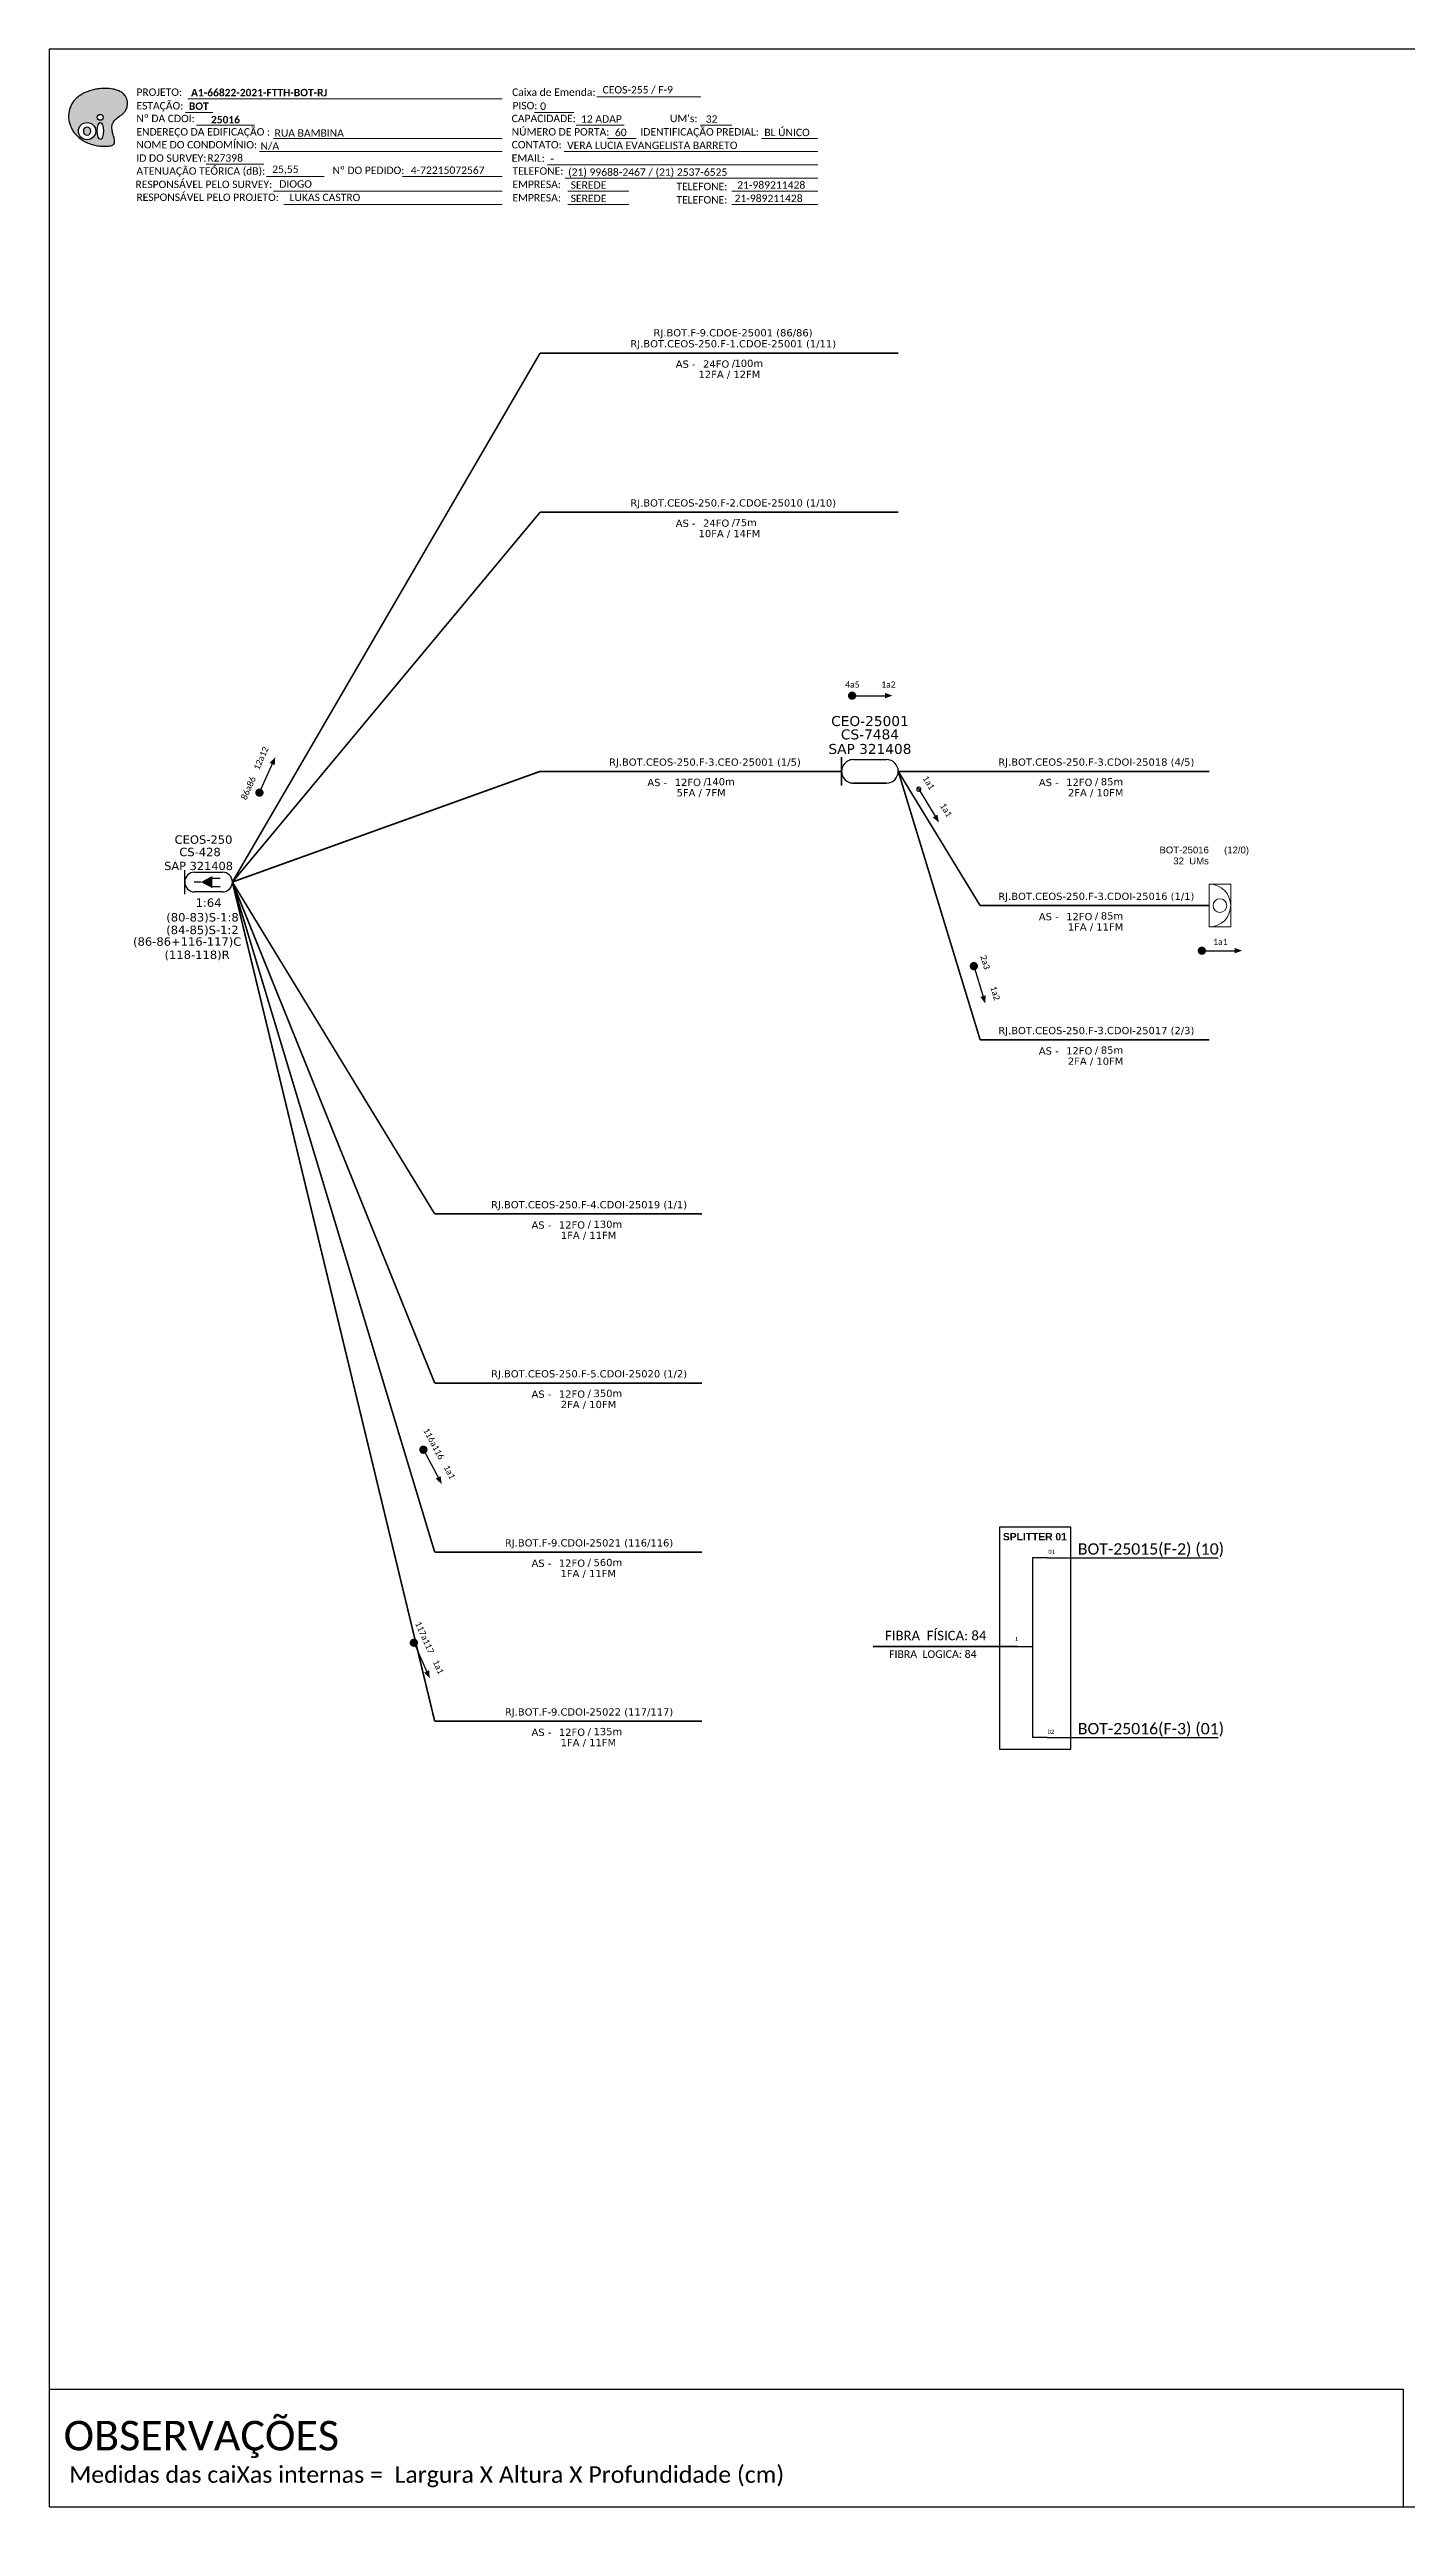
# Model space of a CAD drawing. Extents: x -89 to 749, y 705 to 1299.
# Drawn here: x -89 to 239, y 705 to 1299 of the extents above; entities that cross this region are included whole.
import ezdxf
from ezdxf.enums import TextEntityAlignment as Align

# ---------------------------------------------------------------- set-up
doc = ezdxf.new("R2010")
doc.units = 0
for name, color, linetype, lineweight in [("20.0-LEGENDA DOS CDO'S", 1, 'Continuous', 0), ('20.1-CDO_INTERIOR', 1, 'Continuous', 0), ('40.1-ETIQUETAS', 1, 'Continuous', 20)]:
    doc.layers.add(name, color=color, linetype=linetype, lineweight=lineweight)
for name, color, linetype in [('20.4-CEOS', 1, 'Continuous'), ('CABO OPTICO EXISTENTE', 5, 'Continuous'), ('CAP a instalar', 1, 'Continuous'), ('CD de instalação futura', 8, 'Continuous'), ('SETA', 7, 'Continuous')]:
    doc.layers.add(name, color=color, linetype=linetype)
doc.styles.add('ARIAL', font='arial.ttf')
doc.styles.add('siredit', font='verdana.ttf')
doc.styles.get("Standard").update_dxf_attribs({"font": 'arial.ttf'})
doc.styles.add('WMF-Calibri0', font='calibri.ttf')
doc.styles.add('WMF-Calibri1', font='calibrib.ttf')
doc.linetypes.add('FENCELINE1', pattern='A,0.25,-0.1,[133,ltypeshp.shx,S=0.1,R=0,X=-0.1,Y=0],-0.1,1', length=1.45)

# ---------------------------------------------------------------- blocks, each defined once
blk = doc.blocks.new('OI')
h = blk.add_hatch(color=40)
edge = h.paths.add_edge_path()
edge.add_spline(control_points=[(4.35, -0.67), (3.92, -0.99), (3.26, -1.5), (2.81, -2.59), (2.9, -3.5), (3.06, -4.27), (3.31, -4.85), (3.37, -5.39), (3.4, -5.88), (3.2, -6.4), (2.54, -6.61), (1.65, -6.63), (0.55, -6.67), (-0.56, -6.42), (-1.61, -6.14), (-2.77, -5.61), (-3.92, -4.77), (-4.89, -3.7), (-5.34, -2.65), (-5.6, -1.94), (-5.85, -0.96), (-5.71, 0.47), (-5.1, 2.02), (-4.14, 3.02), (-3.3, 3.61), (-2.37, 4.16), (-1.36, 4.44), (-0.56, 4.7), (0.79, 4.85), (2.24, 4.97), (3.79, 4.57), (4.67, 4.21), (5.44, 3.65), (5.76, 2.99), (6.03, 2.21), (6.01, 1.46), (5.72, 0.64), (5.31, 0.08), (4.88, -0.38), (4.51, -0.55), (4.35, -0.67)], knot_values=[0, 0, 0, 0, 1.60434, 2.417191, 3.427595, 4.282808, 4.776746, 5.304182, 5.888771, 6.258406, 6.858137, 7.79129, 8.986195, 10.124242, 11.187857, 12.242908, 13.953784, 15.414161, 16.515391, 17.349188, 17.675853, 19.552021, 21.515531, 22.568638, 23.63245, 24.621084, 25.782718, 26.745347, 27.142653, 29.870543, 31.004649, 31.921532, 32.709589, 33.801391, 34.042471, 35.192333, 35.971461, 36.628871, 37.254359, 37.836911, 37.836911, 37.836911, 37.836911], degree=3, periodic=0)
h.paths.add_polyline_path([(1.13, -0.87, -1), (-0.04, -0.87, -1)], flags=16)
edge = h.paths.add_edge_path(flags=16)
edge.add_ellipse((0.56, -3.59), major_axis=(-0.02, 1.71), ratio=0.361305, start_angle=0, end_angle=360)
h.paths.add_polyline_path([(-0.36, -3.62, -1), (-3.8, -3.62, -1)], flags=16)
edge = h.paths.add_edge_path(flags=0)
edge.add_ellipse((-2.08, -3.62), major_axis=(0, 0.885), ratio=0.758294, start_angle=0, end_angle=360)
at = {"color": 40}
for centre, radius in [((-2.08, -3.62), 1.72), ((0.54, -0.87), 0.587)]:
    blk.add_circle(centre, radius, dxfattribs=at)
blk.add_ellipse((-2.08, -3.62), major_axis=(0, 0.885), ratio=0.758294, start_param=-3.141592653589792, end_param=3.141592653589792, dxfattribs=at)
blk.add_ellipse((0.56, -3.59), major_axis=(-0.02, 1.71), ratio=0.361305, dxfattribs=at)
at = {"color": 40, "start_tangent": (-0.800898, -0.598801), "end_tangent": (-0.800898, -0.598801)}
blk.add_spline([(4.35, -0.67), (3.2, -1.78), (2.9, -2.54), (2.92, -3.55), (3.12, -4.38), (3.28, -4.85), (3.37, -5.37), (3.35, -5.95), (3.2, -6.29), (2.66, -6.55), (1.73, -6.63), (0.54, -6.62), (-0.58, -6.41), (-1.6, -6.11), (-2.56, -5.67), (-3.95, -4.67), (-4.89, -3.56), (-5.37, -2.56), (-5.64, -1.78), (-5.72, -1.46), (-5.63, 0.42), (-4.84, 2.22), (-4.13, 2.99), (-3.27, 3.62), (-2.4, 4.09), (-1.3, 4.47), (-0.37, 4.72), (0.02, 4.77), (2.75, 4.8), (3.85, 4.53), (4.69, 4.16), (5.31, 3.68), (5.85, 2.73), (5.93, 2.5), (5.94, 1.35), (5.67, 0.62), (5.29, 0.08), (4.84, -0.36), (4.35, -0.67)], degree=3, dxfattribs=at)
blk = doc.blocks.new('CARIMBO')
at = {"color": 7, "lineweight": 0}
for points in [[(35.66, -16.79), (111.64, -16.79)], [(134.48, -16.3), (159.61, -16.3)], [(35.15, -20.06), (41.7, -20.06)], [(37.81, -23.14), (51.75, -23.14)], [(119.43, -20.02), (128.92, -20.02)], [(129.48, -23.14), (141.1, -23.14)], [(159.42, -23.14), (167.09, -23.14)], [(52.97, -29.48), (111.64, -29.48)], [(56.38, -26.37), (111.64, -26.37)], [(126.6, -29.48), (187.83, -29.48)], [(137.07, -26.37), (144.01, -26.37)], [(174.24, -26.37), (187.8, -26.37)], [(40.13, -32.55), (54.07, -32.55)], [(54.67, -35.52), (68.61, -35.52)], [(122.56, -32.72), (187.83, -32.72)], [(56.38, -39.07), (111.64, -39.07)], [(126.84, -35.96), (187.83, -35.96)], [(127.45, -39.07), (142.25, -39.07)], [(167.06, -39.07), (187.83, -39.07)], [(58.87, -42.31), (111.64, -42.31)], [(127.45, -42.31), (142.25, -42.31)], [(167.06, -42.31), (187.83, -42.31)]]:
    blk.add_lwpolyline(points, dxfattribs=at)
at = {"color": 7, "xscale": 1.213923925163967, "yscale": 1.213923925163967, "zscale": 1.213923925163967, "rotation": 0.1532896023949059}
blk.add_blockref('OI', (13.86, -20.16), dxfattribs=at)
at = {"color": 7, "lineweight": 0, "style": 'WMF-Calibri0'}
for s, height, p in [('PROJETO:', 1.793, (23.26, -16.04)), ('ESTAÇÃO:', 1.793, (23.26, -19.32)), ('Caixa de Emenda:', 1.7927, (114.02, -16.04)), ('PISO:', 1.793, (114.09, -19.28)), ('ENDEREÇO DA EDIFICAÇÃO :', 1.7927, (23.26, -25.63)), ('Nº DA CDOI:', 1.7927, (23.26, -22.39)), ('CAPACIDADE:', 1.7927, (113.91, -22.39)), ('NÚMERO DE PORTA:', 1.7927, (113.91, -25.63)), ('IDENTIFICAÇÃO PREDIAL:', 1.7927, (144.99, -25.63)), ("UM's:", 1.793, (152.15, -22.39)), ('NOME DO CONDOMÍNIO:', 1.7927, (23.26, -28.74)), ('CONTATO:', 1.793, (113.91, -28.74)), ('ATENUAÇÃO TEÓRICA (dB):', 1.7927, (23.26, -35.09)), ('ID DO SURVEY:', 1.7927, (23.26, -31.97)), ('EMAIL:', 1.793, (113.91, -31.97)), ('TELEFONE:', 1.793, (114.09, -35.09)), ('RESPONSÁVEL PELO SURVEY:', 1.7927, (23.02, -38.32)), ('RESPONSÁVEL PELO PROJETO:', 1.7927, (23.26, -41.44)), ('EMPRESA:', 1.793, (114.09, -38.32)), ('EMPRESA:', 1.793, (114.09, -41.56)), ('TELEFONE:', 1.793, (153.7, -38.83)), ('TELEFONE:', 1.793, (153.7, -42.06))]:
    blk.add_text(s, height=height, dxfattribs=at).set_placement(p)
at = {"color": 7, "lineweight": 0, "flags": 8}
for tag, p, style in [('EST', (35.94, -19.41), 'WMF-Calibri1'), ('PROJ', (36.46, -16.13), 'WMF-Calibri1'), ('PISO_PTR', (120.78, -19.42), 'WMF-Calibri0'), ('CEOS-XX', (135.87, -15.46), 'WMF-Calibri0'), ('CAPAC.', (130.66, -22.52), 'WMF-Calibri0'), ("UC'S", (160.78, -22.54), 'WMF-Calibri0'), ('NOME_DO_COND.', (53.23, -29.02), 'WMF-Calibri0'), ('LOGRADOURO', (56.65, -25.91), 'WMF-Calibri0'), ('NOME_DO_CONTATO', (127.3, -28.89), 'WMF-Calibri0'), ('N°', (138.85, -25.77), 'WMF-Calibri0'), ('N°PREDIO', (174.94, -25.77), 'WMF-Calibri0'), ('_ID_', (40.39, -31.94), 'WMF-Calibri0'), ('O_POTEN', (56.06, -34.68), 'WMF-Calibri0'), ('EMAIL', (123.26, -32.12), 'WMF-Calibri0'), ('TELEFONE', (127.55, -35.36), 'WMF-Calibri0'), ('RES_SURVEY', (57.78, -38.23), 'WMF-Calibri0'), ('RES_PROJ', (60.27, -41.47), 'WMF-Calibri0'), ('EMP_RESP_SURVEY', (128.16, -38.47), 'WMF-Calibri0'), ('EMP_RESP_PROJ', (128.16, -41.71), 'WMF-Calibri0'), ('CONT_RESP_SURVEY', (167.76, -38.47), 'WMF-Calibri0'), ('CONT_RESP_PROJ', (167.76, -41.71), 'WMF-Calibri0')]:
    blk.add_attdef(tag, p, '', height=1.79, dxfattribs=dict(at, style=style))
at = {"color": 7, "lineweight": 0, "style": 'WMF-Calibri1', "flags": 8}
blk.add_attdef("N° CDO'S", text='', height=1.79, dxfattribs=at).set_placement((44.78, -22.68), align=Align.CENTER)
blk = doc.blocks.new('ETIQUETA_RS5F')
at = {"layer": '40.1-ETIQUETAS', "color": 0, "style": 'siredit'}
blk.add_text('/', height=1.5, dxfattribs=at).set_placement((1.58, -1.95), align=Align.MIDDLE_RIGHT)
for tag, p in [('ETIQUETA_R_SECUNDARIA', (1.21, 2.1)), ('ETIQUETA_R_PRIMARIA', (1.21, 4.1)), ('F_ATIVAS/F_MORTAS', (1.14, -4.24))]:
    blk.add_attdef(tag, text='', height=1.5, dxfattribs=at).set_placement(p, align=Align.MIDDLE_CENTER)
for tag, p in [('TIPO_CABO', (-6.58, -2.12)), ('CAP_CABO', (0.4, -2.09))]:
    blk.add_attdef(tag, text='', height=1.5, dxfattribs=at).set_placement(p, align=Align.MIDDLE_RIGHT)
blk.add_attdef('METROS', text='', height=1.5, dxfattribs=at).set_placement((2.14, -1.95), align=Align.MIDDLE_LEFT)
for tag, p in [('FUSÃO_1', (0.85, -8.39)), ('FUSÃO_2', (0.85, -10.6)), ('FUSÃO_3', (0.85, -12.93)), ('FUSÃO_4', (0.85, -15.14)), ('FUSÃO_5', (0.85, -17.16))]:
    blk.add_attdef(tag, text='', height=1.5, dxfattribs=at).set_placement(p, align=Align.CENTER)
blk = doc.blocks.new('CDOI_INT')
at = {"layer": '20.1-CDO_INTERIOR', "color": 0, "lineweight": 18}
blk.add_lwpolyline([(4.25, -4.25), (4.25, 4.25), (0, 4.25), (0, -4.25)], close=True, dxfattribs=at)
blk.add_circle((2.12, 0), 1.36, dxfattribs=at)
blk.add_arc((0, 0), 4.25, 270, 90, dxfattribs=at)
at = {"layer": "20.0-LEGENDA DOS CDO'S", "color": 0, "style": 'ARIAL'}
for tag, p in [('CDO_N', (-0.08, 10.38)), ('SPLITER_1', (21.18, 10.38)), ('SPLITER_2', (21.19, 8.68)), ('SAP', (-0.08, 6.23)), ('SURVEY', (-0.08, 8.2)), ('1:XX', (5.94, -2.22)), ('UMS', (5.94, -4.24))]:
    blk.add_attdef(tag, p, '', height=1.36, dxfattribs=at)
blk.add_attdef('FIBRAS_UTILIZADAS', text='', height=1.36, dxfattribs=at).set_placement((15.34, 10.38), align=Align.CENTER)
blk = doc.blocks.new('CEOS_UN_SC')
at = {"layer": '20.4-CEOS', "color": 0}
for p, q in [((-9.11, 2.39), (-2.39, 2.39)), ((-2.39, -2.39), (-9.11, -2.39))]:
    blk.add_line(p, q, dxfattribs=at)
for points in [[(-11.5, -2.89), (-11.5, 2.89)], [(-7.6, 0), (-9.22, 0)], [(-4.96, 0.95), (-2.92, 0.95)], [(-4.96, -1.04), (-2.92, -1.04)]]:
    blk.add_lwpolyline(points, dxfattribs=at)
blk.add_lwpolyline([(-7.6, 0, 0, 2.95, 0), (-4.83, 0, 2.95, 2.95, 0)], format="xyseb", dxfattribs=at)
for centre, start, end in [((-9.11, 0), 90, 270), ((-2.39, 0), 270, 90)]:
    blk.add_arc(centre, 2.39, start, end, dxfattribs=at)
at = {"layer": '20.4-CEOS', "color": 7, "style": 'siredit'}
for tag, height, p in [('LOCAL?', 2.03, (-5.75, 7.27)), ('NOME?', 2.03, (-5.75, 10.27)), ('TIPO?', 2, (-8.17, 3.89))]:
    blk.add_attdef(tag, text='', height=height, dxfattribs=at).set_placement(p, align=Align.MIDDLE_CENTER)
for tag, p in [('RACIO_SPLITAGEM', (-5.75, -3.97)), ('FIBRAS_RESERVA', (-5.75, -7.51))]:
    blk.add_attdef(tag, text='', height=2.03, dxfattribs=at).set_placement(p, align=Align.TOP_CENTER)

msp = doc.modelspace()

# ---------------------------------------------------------------- linework, layer by layer
at = {"color": 7, "linetype": 'Continuous'}
for p, q in [((148.19, 934.38), (148.19, 890.95)), ((151.71, 934.38), (148.19, 934.38)), ((144.54, 912.96), (148.17, 912.96)), ((151.71, 890.95), (148.19, 890.95))]:
    msp.add_line(p, q, dxfattribs=at)
at = {"color": 10, "linetype": 'Continuous'}
for p, q in [((151.71, 934.38), (193.08, 934.37)), ((151.71, 890.95), (193.08, 890.94))]:
    msp.add_line(p, q, dxfattribs=at)
at = {"color": 1, "linetype": 'Continuous', "lineweight": 60}
msp.add_line((144.54, 912.96), (109.75, 912.85), dxfattribs=at)
msp.add_lwpolyline([(-89.32, 705.02), (749.25, 705.02), (749.25, 1299.02), (-89.32, 1299.02), (-89.32, 705.02)])
at = {"color": 7, "lineweight": 0}
msp.add_lwpolyline([(-4.01, 1268.26), (20.14, 1268.26)], dxfattribs=at)
at = {"color": 7}
for points, const_width in [([(104.14, 1142.76, 1), (105.14, 1142.76, 1)], 0.999), ([(-38.73, 1118.87, 1), (-38.32, 1119.78, 1)], 1), ([(188.61, 1081.13, 1), (189.61, 1081.13, 1)], 1), ([(133.9, 1077.88, 1), (134.19, 1076.92, 1)], 1), ([(0.84, 960.96, 1), (1.31, 960.08, 1)], 1)]:
    msp.add_lwpolyline(points, format="xyb", close=True, dxfattribs=dict(at, const_width=const_width))
at = {"color": 5}
for points in [[(102.09, 1127.9), (102.1, 1121.04)], [(104.94, 1127.32), (112.93, 1127.32)], [(104.94, 1121.62), (112.94, 1121.62)]]:
    msp.add_lwpolyline(points, dxfattribs=at)
at = {"color": 7}
msp.add_lwpolyline([(120.46, 1120.59, 1), (120.98, 1119.74, 1)], format="xyb", close=True, dxfattribs=at)
msp.add_lwpolyline([(140.22, 888.17), (157.5, 888.17), (157.5, 941.83), (140.22, 941.83)], close=True, dxfattribs=at)
at = {"color": 8, "const_width": 1}
msp.add_lwpolyline([(-1.42, 914.33, 1), (-1.02, 913.41, 1)], format="xyb", close=True, dxfattribs=at)
at = {"color": 7}
msp.add_lwpolyline([(-89.24, 733.5), (237.71, 733.5), (237.71, 705.02)], dxfattribs=at)
at = {"color": 5}
for centre, start, end in [((104.94, 1124.47), 90.01293, 270.01293), ((112.93, 1124.47), 270.01293, 90.01293)]:
    msp.add_arc(centre, 2.85, start, end, dxfattribs=at)
at = {"layer": 'CAP a instalar', "color": 5, "linetype": 'Continuous'}
for p, q in [((102.1, 1121.04), (102.09, 1127.9)), ((104.94, 1127.32), (112.93, 1127.32)), ((112.94, 1121.62), (104.94, 1121.62))]:
    msp.add_line(p, q, dxfattribs=at)
at = {"layer": 'CAP a instalar', "color": 7, "linetype": 'FENCELINE1', "ltscale": 6, "const_width": 0.4}
for points in [[(-45.07, 1097.72), (29.27, 1225.58)], [(29.27, 1225.58), (115.78, 1225.58)], [(29.27, 1187.11), (-45.07, 1097.72)], [(29.27, 1187.11), (115.78, 1187.11)], [(-45.07, 1097.72), (29.27, 1124.47)], [(29.27, 1124.47), (102.1, 1124.47)], [(115.78, 1124.47), (190.9, 1124.47)], [(115.78, 1124.47), (135.56, 1059.59)], [(3.81, 1017.5), (-45.07, 1097.72)], [(3.81, 976.63), (-45.07, 1097.72)], [(3.81, 935.76), (-45.07, 1097.72)], [(3.81, 894.9), (-45.07, 1097.72)], [(135.56, 1059.59), (190.9, 1059.59)], [(3.81, 1017.5), (68.37, 1017.5)], [(3.81, 976.63), (68.37, 976.63)], [(3.81, 935.76), (68.37, 935.76)], [(3.81, 894.9), (68.37, 894.9)]]:
    msp.add_lwpolyline(points, dxfattribs=at)
at = {"layer": 'CAP a instalar', "color": 1, "linetype": 'FENCELINE1', "ltscale": 6, "const_width": 0.4}
for points in [[(115.78, 1124.47), (135.56, 1092.03)], [(135.56, 1092.03), (190.9, 1092.03)]]:
    msp.add_lwpolyline(points, dxfattribs=at)
at = {"layer": 'CAP a instalar', "color": 5, "linetype": 'Continuous'}
for centre, start_param, end_param in [((104.94, 1124.47), 6.283185, 9.424778), ((112.93, 1124.47), 3.141593, 6.283185)]:
    msp.add_ellipse(centre, major_axis=(0, 2.85), ratio=1, start_param=start_param, end_param=end_param, dxfattribs=at)
at = {"layer": 'SETA', "color": 7}
for points in [[(104.64, 1142.76), (113.23, 1142.76)], [(-38.66, 1119.03), (-35.16, 1126.88)], [(120.55, 1120.44), (125.02, 1113.09)], [(189.11, 1081.13), (197.7, 1081.13)], [(133.95, 1077.71), (136.45, 1069.48)], [(0.92, 960.81), (4.95, 953.21)]]:
    msp.add_lwpolyline(points, dxfattribs=at)
at = {"layer": 'SETA', "color": 8}
msp.add_lwpolyline([(-1.35, 914.17), (2.13, 906.3)], dxfattribs=at)
at = {"layer": 'SETA', "color": 7}
for points in [[(112.54, 1143.44), (114.37, 1142.77), (112.54, 1142.11)], [(-36.06, 1126.53), (-34.7, 1127.93), (-34.84, 1125.99)], [(125.24, 1114.04), (125.62, 1112.12), (124.1, 1113.34)], [(197.01, 1081.81), (198.84, 1081.14), (197.01, 1080.47)], [(136.9, 1070.34), (136.79, 1068.39), (135.62, 1069.95)], [(5.23, 954.14), (5.5, 952.21), (4.05, 953.52)]]:
    msp.add_solid(points, dxfattribs=at)
at = {"layer": 'SETA', "color": 8}
msp.add_solid([(2.47, 907.21), (2.6, 905.27), (1.25, 906.67)], dxfattribs=at)

# ---------------------------------------------------------------- block references
ref = msp.add_blockref('CARIMBO', (-91.51, 1303.77))
ref.add_attrib('PROJ', 'A1-66822-2021-FTTH-BOT-RJ', (-55.05, 1287.63), dxfattribs={"color": 7, "lineweight": 0, "height": 1.7927, "style": 'WMF-Calibri1'})
ref.add_attrib('EST', 'BOT', (-55.57, 1284.35), dxfattribs={"color": 7, "lineweight": 0, "height": 1.793, "style": 'WMF-Calibri1'})
ref.add_attrib("N° CDO'S", '25016', dxfattribs={"color": 7, "lineweight": 0, "height": 1.793, "style": 'WMF-Calibri1'}).set_placement((-46.73, 1281.09), align=Align.CENTER)
ref.add_attrib('LOGRADOURO', 'RUA BAMBINA', (-34.86, 1277.86), dxfattribs={"color": 7, "lineweight": 0, "height": 1.7927, "style": 'WMF-Calibri0'})
ref.add_attrib('NOME_DO_COND.', 'N/A', (-38.28, 1274.74), dxfattribs={"color": 7, "lineweight": 0, "height": 1.793, "style": 'WMF-Calibri0'})
ref.add_attrib('_ID_', 'R27398', (-51.11, 1271.83), dxfattribs={"color": 7, "lineweight": 0, "height": 1.793, "style": 'WMF-Calibri0'})
ref.add_attrib('O_POTEN', '25,55', (-35.45, 1269.09), dxfattribs={"color": 7, "lineweight": 0, "height": 1.793, "style": 'WMF-Calibri0'})
ref.add_attrib('RES_SURVEY', 'DIOGO', (-33.73, 1265.54), dxfattribs={"color": 7, "lineweight": 0, "height": 1.793, "style": 'WMF-Calibri0'})
ref.add_attrib('RES_PROJ', 'LUKAS CASTRO', (-31.24, 1262.3), dxfattribs={"color": 7, "lineweight": 0, "height": 1.7927, "style": 'WMF-Calibri0'})
ref.add_attrib('CEOS-XX', 'CEOS-255 / F-9', (44.36, 1288.31), dxfattribs={"color": 7, "lineweight": 0, "height": 1.7927, "style": 'WMF-Calibri0'})
ref.add_attrib('CAPAC.', '12 ADAP', (39.15, 1281.25), dxfattribs={"color": 7, "lineweight": 0, "height": 1.793, "style": 'WMF-Calibri0'})
ref.add_attrib("UC'S", '32', (69.27, 1281.23), dxfattribs={"color": 7, "lineweight": 0, "height": 1.793, "style": 'WMF-Calibri0'})
ref.add_attrib('PISO_PTR', '0', (29.28, 1284.34), dxfattribs={"color": 7, "lineweight": 0, "height": 1.79, "style": 'WMF-Calibri0'})
ref.add_attrib('N°', '60', (47.34, 1278), dxfattribs={"color": 7, "lineweight": 0, "height": 1.793, "style": 'WMF-Calibri0'})
ref.add_attrib('N°PREDIO', 'BL ÚNICO', (83.43, 1278), dxfattribs={"color": 7, "lineweight": 0, "height": 1.793, "style": 'WMF-Calibri0'})
ref.add_attrib('NOME_DO_CONTATO', 'VERA LUCIA EVANGELISTA BARRETO', (35.79, 1274.88), dxfattribs={"color": 7, "lineweight": 0, "height": 1.7927, "style": 'WMF-Calibri0'})
ref.add_attrib('EMAIL', '-', (31.75, 1271.65), dxfattribs={"color": 7, "lineweight": 0, "height": 1.79, "style": 'WMF-Calibri0'})
ref.add_attrib('TELEFONE', '(21) 99688-2467 / (21) 2537-6525', (36.04, 1268.41), dxfattribs={"color": 7, "lineweight": 0, "height": 1.7927, "style": 'WMF-Calibri0'})
ref.add_attrib('EMP_RESP_SURVEY', 'SEREDE', (36.65, 1265.3), dxfattribs={"color": 7, "lineweight": 0, "height": 1.793, "style": 'WMF-Calibri0'})
ref.add_attrib('EMP_RESP_PROJ', 'SEREDE', (36.65, 1262.06), dxfattribs={"color": 7, "lineweight": 0, "height": 1.793, "style": 'WMF-Calibri0'})
ref.add_attrib('CONT_RESP_SURVEY', ' 21-989211428', (76.25, 1265.3), dxfattribs={"color": 7, "lineweight": 0, "height": 1.7927, "style": 'WMF-Calibri0'})
ref.add_attrib('CONT_RESP_PROJ', '21-989211428', (76.25, 1262.06), dxfattribs={"color": 7, "lineweight": 0, "height": 1.7927, "style": 'WMF-Calibri0'})
at = {"layer": '20.4-CEOS', "color": 7}
ref = msp.add_blockref('CEOS_UN_SC', (-45.07, 1097.72), dxfattribs=at)
ref.add_attrib('NOME?', 'CEOS-250', dxfattribs={"color": 7, "height": 2.028, "style": 'siredit'}).set_placement((-52.04, 1107.99), align=Align.MIDDLE_CENTER)
ref.add_attrib('LOCAL?', 'CS-428', dxfattribs={"color": 7, "height": 2.028, "style": 'siredit'}).set_placement((-52.88, 1104.99), align=Align.MIDDLE_CENTER)
ref.add_attrib('TIPO?', 'SAP 321408', dxfattribs={"color": 7, "height": 2, "style": 'siredit'}).set_placement((-53.23, 1101.62), align=Align.MIDDLE_CENTER)
ref.add_attrib('RACIO_SPLITAGEM', '1:64', dxfattribs={"color": 7, "height": 2.028, "style": 'siredit'}).set_placement((-50.82, 1093.75), align=Align.TOP_CENTER)
ref.add_attrib('FIBRAS_RESERVA', '(80-83)S-1:8', dxfattribs={"color": 7, "height": 2.0275, "style": 'siredit'}).set_placement((-52.28, 1090.22), align=Align.TOP_CENTER)
at = {"layer": 'CAP a instalar', "color": 7, "linetype": 'FENCELINE1', "ltscale": 7}
ref = msp.add_blockref('ETIQUETA_RS5F', (74.53, 1225.37), dxfattribs=dict(at, xscale=1.166399984999771, yscale=1.166399984999771, zscale=1.166399984999771))
ref.add_attrib('ETIQUETA_R_PRIMARIA', 'RJ.BOT.F-9.CDOE-25001 (86/86)', dxfattribs={"layer": '40.1-ETIQUETAS', "color": 0, "height": 1.7496, "style": 'siredit'}).set_placement((75.87, 1230.47), align=Align.MIDDLE_CENTER)
ref.add_attrib('ETIQUETA_R_SECUNDARIA', 'RJ.BOT.CEOS-250.F-1.CDOE-25001 (1/11)', dxfattribs={"layer": '40.1-ETIQUETAS', "color": 0, "height": 1.7496, "style": 'siredit'}).set_placement((75.91, 1227.82), align=Align.MIDDLE_CENTER)
ref.add_attrib('TIPO_CABO', 'AS -', dxfattribs={"layer": '40.1-ETIQUETAS', "color": 0, "height": 1.75, "style": 'siredit'}).set_placement((66.82, 1222.9), align=Align.MIDDLE_RIGHT)
ref.add_attrib('CAP_CABO', '24FO', dxfattribs={"layer": '40.1-ETIQUETAS', "color": 0, "height": 1.75, "style": 'siredit'}).set_placement((74.96, 1222.92), align=Align.MIDDLE_RIGHT)
ref.add_attrib('METROS', '100m', dxfattribs={"layer": '40.1-ETIQUETAS', "color": 0, "height": 1.75, "style": 'siredit'}).set_placement((76.21, 1223.09), align=Align.MIDDLE_LEFT)
ref.add_attrib('F_ATIVAS/F_MORTAS', '12FA / 12FM', dxfattribs={"layer": '40.1-ETIQUETAS', "color": 0, "height": 1.7496, "style": 'siredit'}).set_placement((75, 1220.41), align=Align.MIDDLE_CENTER)
ref = msp.add_blockref('ETIQUETA_RS5F', (74.53, 1186.9), dxfattribs=dict(at, xscale=1.166399984999771, yscale=1.166399984999771, zscale=1.166399984999771))
ref.add_attrib('ETIQUETA_R_SECUNDARIA', 'RJ.BOT.CEOS-250.F-2.CDOE-25010 (1/10)', dxfattribs={"layer": '40.1-ETIQUETAS', "color": 0, "height": 1.7496, "style": 'siredit'}).set_placement((75.91, 1189.35), align=Align.MIDDLE_CENTER)
ref.add_attrib('TIPO_CABO', 'AS -', dxfattribs={"layer": '40.1-ETIQUETAS', "color": 0, "height": 1.75, "style": 'siredit'}).set_placement((66.82, 1184.43), align=Align.MIDDLE_RIGHT)
ref.add_attrib('CAP_CABO', '24FO', dxfattribs={"layer": '40.1-ETIQUETAS', "color": 0, "height": 1.75, "style": 'siredit'}).set_placement((74.96, 1184.46), align=Align.MIDDLE_RIGHT)
ref.add_attrib('METROS', '75m', dxfattribs={"layer": '40.1-ETIQUETAS', "color": 0, "height": 1.75, "style": 'siredit'}).set_placement((76.21, 1184.62), align=Align.MIDDLE_LEFT)
ref.add_attrib('F_ATIVAS/F_MORTAS', '10FA / 14FM', dxfattribs={"layer": '40.1-ETIQUETAS', "color": 0, "height": 1.7496, "style": 'siredit'}).set_placement((75, 1181.95), align=Align.MIDDLE_CENTER)
ref = msp.add_blockref('ETIQUETA_RS5F', (67.69, 1124.26), dxfattribs=dict(at, xscale=1.166399984999771, yscale=1.166399984999771, zscale=1.166399984999771))
ref.add_attrib('ETIQUETA_R_SECUNDARIA', 'RJ.BOT.CEOS-250.F-3.CEO-25001 (1/5)', dxfattribs={"layer": '40.1-ETIQUETAS', "color": 0, "height": 1.7496, "style": 'siredit'}).set_placement((69.07, 1126.71), align=Align.MIDDLE_CENTER)
ref.add_attrib('TIPO_CABO', 'AS -', dxfattribs={"layer": '40.1-ETIQUETAS', "color": 0, "height": 1.75, "style": 'siredit'}).set_placement((59.97, 1121.79), align=Align.MIDDLE_RIGHT)
ref.add_attrib('CAP_CABO', '12FO', dxfattribs={"layer": '40.1-ETIQUETAS', "color": 0, "height": 1.75, "style": 'siredit'}).set_placement((68.11, 1121.82), align=Align.MIDDLE_RIGHT)
ref.add_attrib('METROS', '140m', dxfattribs={"layer": '40.1-ETIQUETAS', "color": 0, "height": 1.75, "style": 'siredit'}).set_placement((69.36, 1121.98), align=Align.MIDDLE_LEFT)
ref.add_attrib('F_ATIVAS/F_MORTAS', '5FA / 7FM', dxfattribs={"layer": '40.1-ETIQUETAS', "color": 0, "height": 1.75, "style": 'siredit'}).set_placement((68.16, 1119.31), align=Align.MIDDLE_CENTER)
ref = msp.add_blockref('ETIQUETA_RS5F', (162.24, 1124.26), dxfattribs=dict(at, xscale=1.166399984998861, yscale=1.166399984998861, zscale=1.166399984998861))
ref.add_attrib('ETIQUETA_R_SECUNDARIA', 'RJ.BOT.CEOS-250.F-3.CDOI-25018 (4/5)', dxfattribs={"layer": 'CABO OPTICO EXISTENTE', "color": 0, "height": 1.7496, "style": 'siredit'}).set_placement((163.62, 1126.71), align=Align.MIDDLE_CENTER)
ref.add_attrib('TIPO_CABO', 'AS -', dxfattribs={"layer": '40.1-ETIQUETAS', "color": 0, "height": 1.75, "style": 'siredit'}).set_placement((154.53, 1121.79), align=Align.MIDDLE_RIGHT)
ref.add_attrib('CAP_CABO', '12FO', dxfattribs={"layer": '40.1-ETIQUETAS', "color": 0, "height": 1.75, "style": 'siredit'}).set_placement((162.67, 1121.82), align=Align.MIDDLE_RIGHT)
ref.add_attrib('METROS', '85m', dxfattribs={"layer": '40.1-ETIQUETAS', "color": 0, "height": 1.75, "style": 'siredit'}).set_placement((164.71, 1121.98), align=Align.MIDDLE_LEFT)
ref.add_attrib('F_ATIVAS/F_MORTAS', '2FA / 10FM', dxfattribs={"layer": '40.1-ETIQUETAS', "color": 0, "height": 1.75, "style": 'siredit'}).set_placement((163.48, 1119.31), align=Align.MIDDLE_CENTER)
at = {"layer": 'CAP a instalar', "color": 1, "linetype": 'FENCELINE1', "ltscale": 7}
ref = msp.add_blockref('ETIQUETA_RS5F', (162.24, 1091.82), dxfattribs=dict(at, xscale=1.166399984998861, yscale=1.166399984998861, zscale=1.166399984998861))
ref.add_attrib('ETIQUETA_R_SECUNDARIA', 'RJ.BOT.CEOS-250.F-3.CDOI-25016 (1/1)', dxfattribs={"layer": 'CABO OPTICO EXISTENTE', "color": 0, "height": 1.7496, "style": 'siredit'}).set_placement((163.62, 1094.27), align=Align.MIDDLE_CENTER)
ref.add_attrib('TIPO_CABO', 'AS -', dxfattribs={"layer": '40.1-ETIQUETAS', "color": 0, "height": 1.75, "style": 'siredit'}).set_placement((154.53, 1089.35), align=Align.MIDDLE_RIGHT)
ref.add_attrib('CAP_CABO', '12FO', dxfattribs={"layer": '40.1-ETIQUETAS', "color": 0, "height": 1.75, "style": 'siredit'}).set_placement((162.67, 1089.38), align=Align.MIDDLE_RIGHT)
ref.add_attrib('METROS', '85m', dxfattribs={"layer": '40.1-ETIQUETAS', "color": 0, "height": 1.75, "style": 'siredit'}).set_placement((164.71, 1089.54), align=Align.MIDDLE_LEFT)
ref.add_attrib('F_ATIVAS/F_MORTAS', '1FA / 11FM', dxfattribs={"layer": '40.1-ETIQUETAS', "color": 0, "height": 1.75, "style": 'siredit'}).set_placement((163.43, 1086.87), align=Align.MIDDLE_CENTER)
at = {"layer": 'CAP a instalar', "color": 7, "linetype": 'FENCELINE1', "ltscale": 7}
ref = msp.add_blockref('ETIQUETA_RS5F', (162.24, 1059.38), dxfattribs=dict(at, xscale=1.166399984998861, yscale=1.166399984998861, zscale=1.166399984998861))
ref.add_attrib('ETIQUETA_R_SECUNDARIA', 'RJ.BOT.CEOS-250.F-3.CDOI-25017 (2/3)', dxfattribs={"layer": 'CABO OPTICO EXISTENTE', "color": 0, "height": 1.7496, "style": 'siredit'}).set_placement((163.62, 1061.83), align=Align.MIDDLE_CENTER)
ref.add_attrib('TIPO_CABO', 'AS -', dxfattribs={"layer": '40.1-ETIQUETAS', "color": 0, "height": 1.75, "style": 'siredit'}).set_placement((154.53, 1056.91), align=Align.MIDDLE_RIGHT)
ref.add_attrib('CAP_CABO', '12FO', dxfattribs={"layer": '40.1-ETIQUETAS', "color": 0, "height": 1.75, "style": 'siredit'}).set_placement((162.67, 1056.93), align=Align.MIDDLE_RIGHT)
ref.add_attrib('METROS', '85m', dxfattribs={"layer": '40.1-ETIQUETAS', "color": 0, "height": 1.75, "style": 'siredit'}).set_placement((164.71, 1057.1), align=Align.MIDDLE_LEFT)
ref.add_attrib('F_ATIVAS/F_MORTAS', '2FA / 10FM', dxfattribs={"layer": '40.1-ETIQUETAS', "color": 0, "height": 1.75, "style": 'siredit'}).set_placement((163.45, 1054.42), align=Align.MIDDLE_CENTER)
ref = msp.add_blockref('ETIQUETA_RS5F', (39.7, 1017.28), dxfattribs=dict(at, xscale=1.166399984998861, yscale=1.166399984998861, zscale=1.166399984998861))
ref.add_attrib('ETIQUETA_R_SECUNDARIA', 'RJ.BOT.CEOS-250.F-4.CDOI-25019 (1/1)', dxfattribs={"layer": 'CABO OPTICO EXISTENTE', "color": 0, "height": 1.7496, "style": 'siredit'}).set_placement((41.09, 1019.74), align=Align.MIDDLE_CENTER)
ref.add_attrib('TIPO_CABO', 'AS -', dxfattribs={"layer": '40.1-ETIQUETAS', "color": 0, "height": 1.75, "style": 'siredit'}).set_placement((31.99, 1014.81), align=Align.MIDDLE_RIGHT)
ref.add_attrib('CAP_CABO', '12FO', dxfattribs={"layer": '40.1-ETIQUETAS', "color": 0, "height": 1.75, "style": 'siredit'}).set_placement((40.13, 1014.84), align=Align.MIDDLE_RIGHT)
ref.add_attrib('METROS', '130m', dxfattribs={"layer": '40.1-ETIQUETAS', "color": 0, "height": 1.75, "style": 'siredit'}).set_placement((42.17, 1015), align=Align.MIDDLE_LEFT)
ref.add_attrib('F_ATIVAS/F_MORTAS', '1FA / 11FM', dxfattribs={"layer": '40.1-ETIQUETAS', "color": 0, "height": 1.75, "style": 'siredit'}).set_placement((40.98, 1012.33), align=Align.MIDDLE_CENTER)
ref = msp.add_blockref('ETIQUETA_RS5F', (39.7, 976.42), dxfattribs=dict(at, xscale=1.166399984998861, yscale=1.166399984998861, zscale=1.166399984998861))
ref.add_attrib('ETIQUETA_R_SECUNDARIA', 'RJ.BOT.CEOS-250.F-5.CDOI-25020 (1/2)', dxfattribs={"layer": 'CABO OPTICO EXISTENTE', "color": 0, "height": 1.7496, "style": 'siredit'}).set_placement((41.09, 978.87), align=Align.MIDDLE_CENTER)
ref.add_attrib('TIPO_CABO', 'AS -', dxfattribs={"layer": '40.1-ETIQUETAS', "color": 0, "height": 1.75, "style": 'siredit'}).set_placement((31.99, 973.95), align=Align.MIDDLE_RIGHT)
ref.add_attrib('CAP_CABO', '12FO', dxfattribs={"layer": '40.1-ETIQUETAS', "color": 0, "height": 1.75, "style": 'siredit'}).set_placement((40.13, 973.97), align=Align.MIDDLE_RIGHT)
ref.add_attrib('METROS', '350m', dxfattribs={"layer": '40.1-ETIQUETAS', "color": 0, "height": 1.75, "style": 'siredit'}).set_placement((42.17, 974.14), align=Align.MIDDLE_LEFT)
ref.add_attrib('F_ATIVAS/F_MORTAS', '2FA / 10FM', dxfattribs={"layer": '40.1-ETIQUETAS', "color": 0, "height": 1.75, "style": 'siredit'}).set_placement((40.95, 971.46), align=Align.MIDDLE_CENTER)
ref = msp.add_blockref('ETIQUETA_RS5F', (39.7, 935.55), dxfattribs=dict(at, xscale=1.166399984998861, yscale=1.166399984998861, zscale=1.166399984998861))
ref.add_attrib('ETIQUETA_R_SECUNDARIA', 'RJ.BOT.F-9.CDOI-25021 (116/116)', dxfattribs={"layer": 'CABO OPTICO EXISTENTE', "color": 0, "height": 1.7496, "style": 'siredit'}).set_placement((41.09, 938), align=Align.MIDDLE_CENTER)
ref.add_attrib('TIPO_CABO', 'AS -', dxfattribs={"layer": '40.1-ETIQUETAS', "color": 0, "height": 1.75, "style": 'siredit'}).set_placement((31.99, 933.08), align=Align.MIDDLE_RIGHT)
ref.add_attrib('CAP_CABO', '12FO', dxfattribs={"layer": '40.1-ETIQUETAS', "color": 0, "height": 1.75, "style": 'siredit'}).set_placement((40.13, 933.11), align=Align.MIDDLE_RIGHT)
ref.add_attrib('METROS', '560m', dxfattribs={"layer": '40.1-ETIQUETAS', "color": 0, "height": 1.75, "style": 'siredit'}).set_placement((42.17, 933.27), align=Align.MIDDLE_LEFT)
ref.add_attrib('F_ATIVAS/F_MORTAS', '1FA / 11FM', dxfattribs={"layer": '40.1-ETIQUETAS', "color": 0, "height": 1.75, "style": 'siredit'}).set_placement((40.9, 930.6), align=Align.MIDDLE_CENTER)
ref = msp.add_blockref('ETIQUETA_RS5F', (39.7, 894.68), dxfattribs=dict(at, xscale=1.166399984998861, yscale=1.166399984998861, zscale=1.166399984998861))
ref.add_attrib('ETIQUETA_R_SECUNDARIA', 'RJ.BOT.F-9.CDOI-25022 (117/117)', dxfattribs={"layer": 'CABO OPTICO EXISTENTE', "color": 0, "height": 1.7496, "style": 'siredit'}).set_placement((41.09, 897.14), align=Align.MIDDLE_CENTER)
ref.add_attrib('TIPO_CABO', 'AS -', dxfattribs={"layer": '40.1-ETIQUETAS', "color": 0, "height": 1.75, "style": 'siredit'}).set_placement((31.99, 892.22), align=Align.MIDDLE_RIGHT)
ref.add_attrib('CAP_CABO', '12FO', dxfattribs={"layer": '40.1-ETIQUETAS', "color": 0, "height": 1.75, "style": 'siredit'}).set_placement((40.13, 892.24), align=Align.MIDDLE_RIGHT)
ref.add_attrib('METROS', '135m', dxfattribs={"layer": '40.1-ETIQUETAS', "color": 0, "height": 1.75, "style": 'siredit'}).set_placement((42.17, 892.4), align=Align.MIDDLE_LEFT)
ref.add_attrib('F_ATIVAS/F_MORTAS', '1FA / 11FM', dxfattribs={"layer": '40.1-ETIQUETAS', "color": 0, "height": 1.75, "style": 'siredit'}).set_placement((40.93, 889.73), align=Align.MIDDLE_CENTER)
at = {"layer": 'CD de instalação futura', "color": 1, "ltscale": 11}
ref = msp.add_blockref('CDOI_INT', (190.91, 1092.03), dxfattribs=dict(at, xscale=1.21541625498503, yscale=1.21541625498503, zscale=1.21541625498503))
ref.add_attrib('CDO_N', 'BOT-25016', dxfattribs={"layer": "20.0-LEGENDA DOS CDO'S", "color": 0, "height": 1.653, "style": 'ARIAL'}).set_placement((190.81, 1104.65), align=Align.RIGHT)
ref.add_attrib('FIBRAS_UTILIZADAS', '    (12/0)', dxfattribs={"layer": "20.0-LEGENDA DOS CDO'S", "color": 0, "height": 1.65, "style": 'ARIAL'}).set_placement((196.22, 1104.65), align=Align.CENTER)
ref.add_attrib('SURVEY', '32  UMs', dxfattribs={"layer": "20.0-LEGENDA DOS CDO'S", "color": 0, "height": 1.653, "style": 'ARIAL'}).set_placement((190.81, 1102), align=Align.RIGHT)

# ---------------------------------------------------------------- texts
at = {"color": 7, "lineweight": 0, "style": 'WMF-Calibri0'}
msp.add_text('Nº DO PEDIDO:', height=1.7927, dxfattribs=at).set_placement((-20.88, 1268.84))
at = {"color": 7, "style": 'WMF-Calibri0'}
msp.add_text('OBSERVAÇÕES', height=7.1308, dxfattribs=at).set_placement((-85.83, 718.67))
at = {"color": 7, "attachment_point": 5}
for s, insert, char_height, width in [('\\fCalibri|b0|i0|c0|p34;4a5', (104.69, 1145.46), 1.4978, 25.3213), ('\\fCalibri|b0|i0|c0|p34;1a2', (113.41, 1145.46), 1.4978, 25.3213), ('\\fCalibri|b0|i0|c0|p34;1a1', (193.6, 1083.25), 1.5, 25.3588)]:
    msp.add_mtext(s, dxfattribs=dict(at, insert=insert, char_height=char_height, width=width))
at = {"color": 7, "char_height": 1.5, "width": 25.3588, "attachment_point": 5}
for s, insert, rotation in [('\\fCalibri|b0|i0|c0|p34;12a12', (-38.13, 1127.63), 65.97844), ('{\\fCalibri|b0|i0|c0|p34;86a86}', (-41.2, 1120.41), 65.97844), ('\\fCalibri|b0|i0|c0|p34;1a1', (123.13, 1121.74), 301.29015), ('\\fCalibri|b0|i0|c0|p34;1a1', (127.32, 1115.11), 301.29015), ('\\fCalibri|b0|i0|c0|p34;2a3', (136.78, 1078.33), 286.87332), ('\\fCalibri|b0|i0|c0|p34;1a2', (139.19, 1070.86), 286.87332), ('{\\fCalibri|b0|i0|c0|p34;116a116}', (3.58, 961.96), 297.97491), ('\\fCalibri|b0|i0|c0|p34;1a1', (7.38, 955.1), 297.97491), ('{\\fCalibri|b0|i0|c0|p34;117a117}', (1.38, 915.13), 293.86051)]:
    msp.add_mtext(s, dxfattribs=dict(at, insert=insert, rotation=rotation))
at = {"attachment_point": 5}
for s, insert, char_height, width in [('{\\fArial|b1|i0|c0|p34;\\C1;SPLITTER 01}', (148.78, 939.5), 1.7753, 17.28), ('\\C7;\\fArial|b0|i0;\\H0.578704x;01 ', (152.82, 935.81), 1.7753, 3.7582), ('\\C7;\\fCalibri|b0|i0|c0|p34;BOT-25015(F-2) (10)', (176.83, 936.24), 2.7432, 40.9104), ('\\C7;\\fCalibri|b0|i0|c0|p34;FIBRA  FÍSICA: 84', (124.82, 915.6), 2.2859, 34.56), ('\\C7;\\fArial|b0|i0|;\\H1.0273588255048;1', (144.37, 914.78), 1.7753, 1.7584), ('\\C7;\\fCalibri|b0|i0|c0|p34;FIBRA  LOGICA: 84', (124.13, 911.11), 1.8289, 34.56), ('\\C7;\\fArial|b0|i0;\\H0.578704x;02 ', (152.67, 892.33), 1.7753, 3.7582), ('{\\fCalibri|b0|i0|c0|p34;\\C1;BOT-25016(F-3) (01)\\C7;}', (176.82, 892.81), 2.7432, 40.9104)]:
    msp.add_mtext(s, dxfattribs=dict(at, insert=insert, char_height=char_height, width=width))
at = {"color": 8, "insert": (4.68, 908.01), "char_height": 1.5, "width": 25.3588, "attachment_point": 5, "rotation": 293.86051}
msp.add_mtext('\\fCalibri|b0|i0|c0|p34;1a1', dxfattribs=at)
at = {"color": 7, "insert": (-84.48, 714.83), "char_height": 4, "width": 658.8434, "attachment_point": 1, "style": 'WMF-Calibri0'}
msp.add_mtext('Medidas das caiXas internas =  Largura X Altura X Profundidade (cm)', dxfattribs=at)
at = {"color": 7, "lineweight": 0, "style": 'WMF-Calibri0', "flags": 8}
msp.add_attdef('4-72215072567', (-1.97, 1268.87), '', height=1.79, dxfattribs=at)
at = {"layer": '20.4-CEOS', "color": 5, "style": 'siredit'}
for s, p in [('CEO-25001', (108.94, 1137.84)), ('CS-7484', (108.94, 1134.61)), ('SAP 321408', (108.94, 1131.1))]:
    msp.add_text(s, height=2.413, rotation=0.01293, dxfattribs=at).set_placement(p, align=Align.TOP_CENTER)
at = {"layer": '20.4-CEOS', "color": 7, "style": 'siredit'}
for tag, p in [('(84-85)S-1:2', (-52.3, 1087.17)), ('(86-86+116-117)C', (-55.98, 1084.35)), ('(118-118)R', (-53.59, 1081.16))]:
    msp.add_attdef(tag, text='(XX)R', height=2.028, dxfattribs=at).set_placement(p, align=Align.TOP_CENTER)

doc.saveas('drawing.dxf')
